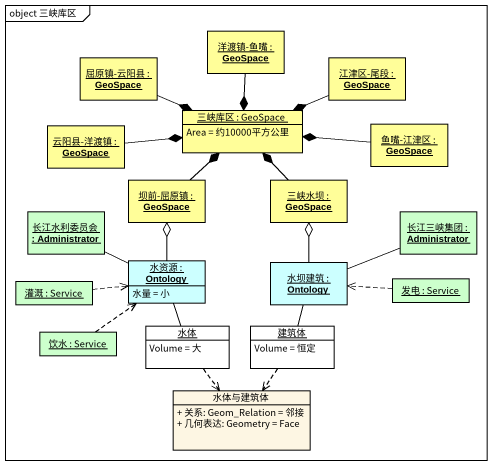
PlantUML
@startuml
mainframe object 三峡库区
hide circle
hide empty members
skinparam classAttributeIconSize 0
object "屈原镇-云阳县 : GeoSpace" as 屈原镇_云阳县 #FFFE99
object "洋渡镇-鱼嘴 : GeoSpace" as 洋渡镇_鱼嘴 #FFFE99
object "江津区-尾段 : GeoSpace" as 江津区_尾段 #FFFE99
object "云阳县-洋渡镇 : GeoSpace" as 云阳县_洋渡镇 #FFFE99
object "三峡库区 : GeoSpace" as 三峡库区 #FFFE99 {
  Area = 约10000平方公里
}
object "鱼嘴-江津区 : GeoSpace" as 鱼嘴_江津区 #FFFE99
object "坝前-屈原镇 : GeoSpace" as 坝前_屈原镇 #FFFE99
object "三峡水坝 : GeoSpace" as 三峡水坝 #FFFE99
object "长江水利委员会 : Administrator" as 长江水利委员会 #CCFFCC
object "长江三峡集团 : Administrator" as 长江三峡集团 #CCFFCC
object "灌溉 : Service" as 灌溉 #CCFFCC
object "水资源 : Ontology" as 水资源 #CCFFFF {
  水量 = 小
}
object "水坝建筑 : Ontology" as 水坝建筑 #CCFFFF
object "发电 : Service" as 发电 #CCFFCC
object "饮水 : Service" as 饮水 #CCFFCC
object 水体 #FFFFFF {
  Volume = 大
}
object 建筑体 #FFFFFF {
  Volume = 恒定
}
class 水体与建筑体 {
  + 关系: Geom_Relation = 邻接
  + 几何表达: Geometry = Face
}
屈原镇_云阳县 -right-* 三峡库区
洋渡镇_鱼嘴 --* 三峡库区
江津区_尾段 -left-* 三峡库区
云阳县_洋渡镇 -right-* 三峡库区
鱼嘴_江津区 -left-* 三峡库区
坝前_屈原镇 -up-* 三峡库区
三峡水坝 -up-* 三峡库区
长江水利委员会 -right- 水资源
长江三峡集团 -left- 水坝建筑
灌溉 .right.> 水资源
水资源 -up-o 坝前_屈原镇
水坝建筑 -up-o 三峡水坝
发电 .left.> 水坝建筑
饮水 .up.> 水资源
水体 -up- 水资源
水体 ..> 水体与建筑体
建筑体 -up- 水坝建筑
建筑体 ..> 水体与建筑体
@enduml
